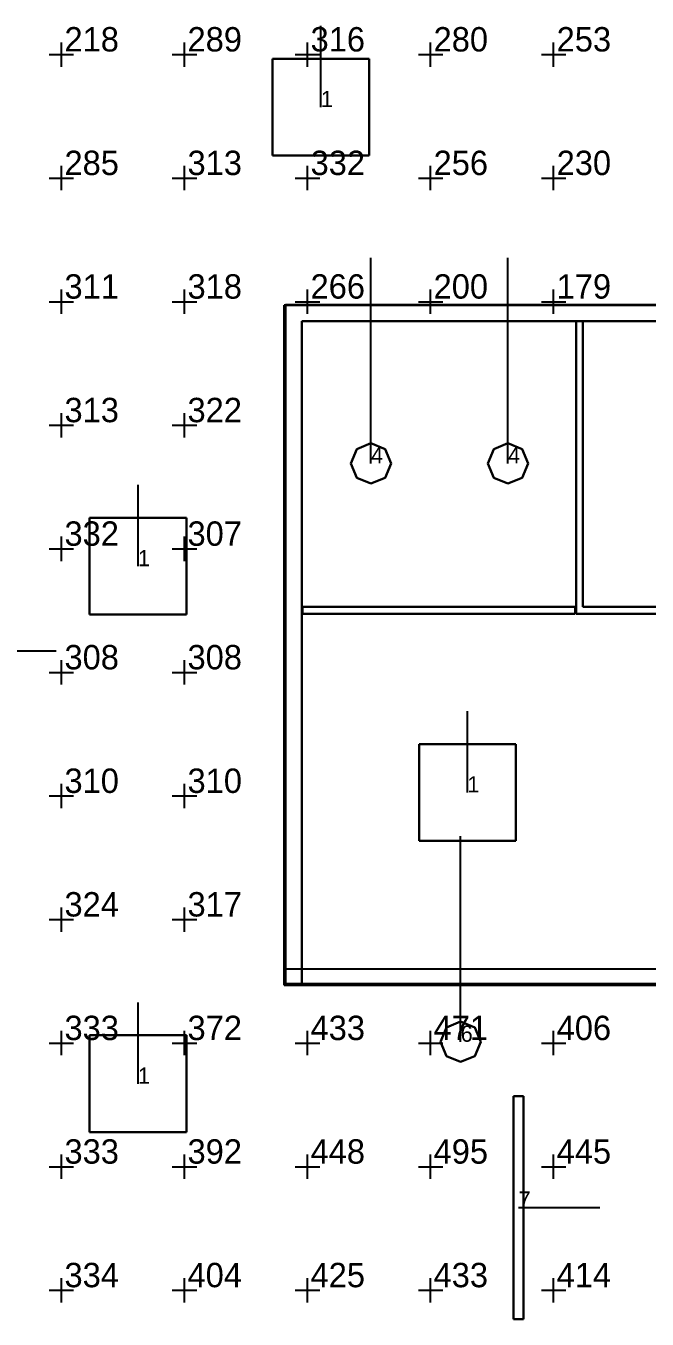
# Model space of a CAD drawing. Extents: x 0 to 48.5, y 0 to 23.7.
# Drawn here: x 6.21 to 10.03, y 10.08 to 18.04 of the extents above; entities that cross this region are included whole.
import ezdxf

# ---------------------------------------------------------------- set-up
doc = ezdxf.new("R2010")
doc.units = 0
doc.header["$MEASUREMENT"] = 0
for name, color, linetype in [('DLXFURN', 5, 'Continuous'), ('DLXLUM', 2, 'Continuous'), ('DLXLUMEX', 2, 'Continuous'), ('DLXSCENE', 7, 'Continuous'), ('DLXVAL', 3, 'Continuous')]:
    doc.layers.add(name, color=color, linetype=linetype)

# ---------------------------------------------------------------- blocks, each defined once
blk = doc.blocks.new('*U78')
for p, q in [((-0.124, 0), (-0.0877, 0.0877)), ((-0.0877, 0.0877), (-0.124, 0)), ((-0.0877, 0.0877), (-0.124, 0)), ((-0.124, 0), (-0.0877, 0.0877)), ((-0.0877, 0.0877), (0, 0.124)), ((0, 0.124), (-0.0877, 0.0877)), ((0, 0.124), (-0.0877, 0.0877)), ((-0.0877, 0.0877), (0, 0.124)), ((-0.0877, 0.0877), (-0.0877, 0.0877)), ((-0.0877, 0.0877), (-0.0877, 0.0877)), ((0, 0.124), (0.0877, 0.0877)), ((0.0877, 0.0877), (0, 0.124)), ((0, 0.124), (0, 0.124)), ((0.0877, 0.0877), (0, 0.124)), ((0, 0.124), (0, 0.124)), ((0, 0.124), (0.0877, 0.0877)), ((0.0877, 0.0877), (0.124, 0)), ((0.124, 0), (0.0877, 0.0877)), ((0.0877, 0.0877), (0.0877, 0.0877)), ((0.124, 0), (0.0877, 0.0877)), ((0.0877, 0.0877), (0.0877, 0.0877)), ((0.0877, 0.0877), (0.124, 0)), ((-0.0877, -0.0877), (-0.124, 0)), ((-0.124, 0), (-0.0877, -0.0877)), ((-0.124, 0), (-0.124, 0)), ((-0.124, 0), (-0.0877, -0.0877)), ((-0.0877, -0.0877), (-0.124, 0)), ((-0.124, 0), (-0.124, 0)), ((0.124, 0), (0.0877, -0.0877)), ((0.0877, -0.0877), (0.124, 0)), ((0.0877, -0.0877), (0.124, 0)), ((0.124, 0), (0.0877, -0.0877)), ((0.124, 0), (0.124, 0)), ((0.124, 0), (0.124, 0)), ((0, -0.124), (-0.0877, -0.0877)), ((-0.0877, -0.0877), (0, -0.124)), ((-0.0877, -0.0877), (-0.0877, -0.0877)), ((-0.0877, -0.0877), (0, -0.124)), ((0, -0.124), (-0.0877, -0.0877)), ((-0.0877, -0.0877), (-0.0877, -0.0877)), ((0.0877, -0.0877), (0, -0.124)), ((0, -0.124), (0.0877, -0.0877)), ((0, -0.124), (0.0877, -0.0877)), ((0.0877, -0.0877), (0, -0.124)), ((0, -0.124), (0, -0.124)), ((0, -0.124), (0, -0.124)), ((0.0877, -0.0877), (0.0877, -0.0877)), ((0.0877, -0.0877), (0.0877, -0.0877))]:
    blk.add_line(p, q)
at = {"color": 1}
blk.add_line((0, 0), (1.265, 0), dxfattribs=at)
at = {"layer": 'DLXLUMEX', "color": 7}
blk.add_text('3', height=0.1, dxfattribs=at).set_placement((0, 0))
blk = doc.blocks.new('*U6')
at = {"color": 1}
blk.add_line((0, 0), (0, 0.5), dxfattribs=at)
for p, q in [((0.2975, 0.2975), (-0.2975, 0.2975)), ((-0.2975, 0.2975), (-0.2975, -0.2975)), ((-0.2975, 0.2975), (-0.2975, -0.2975)), ((-0.2975, -0.2975), (-0.2975, 0.2975)), ((-0.2975, 0.2975), (-0.2975, 0.2975)), ((0.2975, 0.2975), (-0.2975, 0.2975)), ((-0.2975, 0.2975), (-0.2975, 0.2975)), ((-0.2975, 0.2975), (0.2975, 0.2975)), ((-0.2975, -0.2975), (-0.2975, 0.2975)), ((-0.2975, 0.2975), (0.2975, 0.2975)), ((0.2975, -0.2975), (0.2975, 0.2975)), ((0.2975, 0.2975), (0.2975, 0.2975)), ((0.2975, -0.2975), (0.2975, 0.2975)), ((0.2975, 0.2975), (0.2975, 0.2975)), ((0.2975, 0.2975), (0.2975, -0.2975)), ((0.2975, 0.2975), (0.2975, -0.2975)), ((-0.2975, -0.2975), (0.2975, -0.2975)), ((-0.2975, -0.2975), (0.2975, -0.2975)), ((0.2975, -0.2975), (-0.2975, -0.2975)), ((-0.2975, -0.2975), (-0.2975, -0.2975)), ((-0.2975, -0.2975), (-0.2975, -0.2975)), ((0.2975, -0.2975), (-0.2975, -0.2975)), ((0.2975, -0.2975), (0.2975, -0.2975)), ((0.2975, -0.2975), (0.2975, -0.2975))]:
    blk.add_line(p, q)
at = {"layer": 'DLXLUMEX', "color": 7}
blk.add_text('1', height=0.1, dxfattribs=at).set_placement((0, 0))
blk = doc.blocks.new('*U16')
at = {"color": 1}
blk.add_line((0, 0), (0, 1.265), dxfattribs=at)
for p, q in [((-0.124, 0), (-0.0877, 0.0877)), ((-0.0877, 0.0877), (-0.124, 0)), ((-0.0877, 0.0877), (-0.124, 0)), ((-0.124, 0), (-0.0877, 0.0877)), ((-0.0877, 0.0877), (0, 0.124)), ((0, 0.124), (-0.0877, 0.0877)), ((0, 0.124), (-0.0877, 0.0877)), ((-0.0877, 0.0877), (0, 0.124)), ((-0.0877, 0.0877), (-0.0877, 0.0877)), ((-0.0877, 0.0877), (-0.0877, 0.0877)), ((0, 0.124), (0.0877, 0.0877)), ((0.0877, 0.0877), (0, 0.124)), ((0.0877, 0.0877), (0, 0.124)), ((0, 0.124), (0, 0.124)), ((0, 0.124), (0.0877, 0.0877)), ((0, 0.124), (0, 0.124)), ((0.0877, 0.0877), (0.124, 0)), ((0.124, 0), (0.0877, 0.0877)), ((0.0877, 0.0877), (0.0877, 0.0877)), ((0.124, 0), (0.0877, 0.0877)), ((0.0877, 0.0877), (0.0877, 0.0877)), ((0.0877, 0.0877), (0.124, 0)), ((-0.0877, -0.0877), (-0.124, 0)), ((-0.124, 0), (-0.0877, -0.0877)), ((-0.124, 0), (-0.124, 0)), ((-0.124, 0), (-0.0877, -0.0877)), ((-0.0877, -0.0877), (-0.124, 0)), ((-0.124, 0), (-0.124, 0)), ((0.124, 0), (0.0877, -0.0877)), ((0.0877, -0.0877), (0.124, 0)), ((0.0877, -0.0877), (0.124, 0)), ((0.124, 0), (0.0877, -0.0877)), ((0.124, 0), (0.124, 0)), ((0.124, 0), (0.124, 0)), ((0, -0.124), (-0.0877, -0.0877)), ((-0.0877, -0.0877), (0, -0.124)), ((-0.0877, -0.0877), (-0.0877, -0.0877)), ((-0.0877, -0.0877), (0, -0.124)), ((0, -0.124), (-0.0877, -0.0877)), ((-0.0877, -0.0877), (-0.0877, -0.0877)), ((0.0877, -0.0877), (0, -0.124)), ((0, -0.124), (0.0877, -0.0877)), ((0, -0.124), (0.0877, -0.0877)), ((0.0877, -0.0877), (0, -0.124)), ((0, -0.124), (0, -0.124)), ((0, -0.124), (0, -0.124)), ((0.0877, -0.0877), (0.0877, -0.0877)), ((0.0877, -0.0877), (0.0877, -0.0877))]:
    blk.add_line(p, q)
at = {"layer": 'DLXLUMEX', "color": 7}
blk.add_text('4', height=0.1, dxfattribs=at).set_placement((0, 0))
blk = doc.blocks.new('*U17')
at = {"color": 1}
blk.add_line((0, 0), (0, 1.265), dxfattribs=at)
for p, q in [((-0.124, 0), (-0.0877, 0.0877)), ((-0.0877, 0.0877), (-0.124, 0)), ((-0.0877, 0.0877), (-0.124, 0)), ((-0.124, 0), (-0.0877, 0.0877)), ((-0.0877, 0.0877), (0, 0.124)), ((0, 0.124), (-0.0877, 0.0877)), ((0, 0.124), (-0.0877, 0.0877)), ((-0.0877, 0.0877), (0, 0.124)), ((-0.0877, 0.0877), (-0.0877, 0.0877)), ((-0.0877, 0.0877), (-0.0877, 0.0877)), ((0, 0.124), (0.0877, 0.0877)), ((0.0877, 0.0877), (0, 0.124)), ((0.0877, 0.0877), (0, 0.124)), ((0, 0.124), (0, 0.124)), ((0, 0.124), (0.0877, 0.0877)), ((0, 0.124), (0, 0.124)), ((0.0877, 0.0877), (0.124, 0)), ((0.124, 0), (0.0877, 0.0877)), ((0.0877, 0.0877), (0.0877, 0.0877)), ((0.124, 0), (0.0877, 0.0877)), ((0.0877, 0.0877), (0.0877, 0.0877)), ((0.0877, 0.0877), (0.124, 0)), ((-0.0877, -0.0877), (-0.124, 0)), ((-0.124, 0), (-0.0877, -0.0877)), ((-0.124, 0), (-0.124, 0)), ((-0.124, 0), (-0.0877, -0.0877)), ((-0.0877, -0.0877), (-0.124, 0)), ((-0.124, 0), (-0.124, 0)), ((0.124, 0), (0.0877, -0.0877)), ((0.0877, -0.0877), (0.124, 0)), ((0.0877, -0.0877), (0.124, 0)), ((0.124, 0), (0.0877, -0.0877)), ((0.124, 0), (0.124, 0)), ((0.124, 0), (0.124, 0)), ((0, -0.124), (-0.0877, -0.0877)), ((-0.0877, -0.0877), (0, -0.124)), ((-0.0877, -0.0877), (-0.0877, -0.0877)), ((-0.0877, -0.0877), (0, -0.124)), ((0, -0.124), (-0.0877, -0.0877)), ((-0.0877, -0.0877), (-0.0877, -0.0877)), ((0.0877, -0.0877), (0, -0.124)), ((0, -0.124), (0.0877, -0.0877)), ((0, -0.124), (0.0877, -0.0877)), ((0.0877, -0.0877), (0, -0.124)), ((0, -0.124), (0, -0.124)), ((0, -0.124), (0, -0.124)), ((0.0877, -0.0877), (0.0877, -0.0877)), ((0.0877, -0.0877), (0.0877, -0.0877))]:
    blk.add_line(p, q)
at = {"layer": 'DLXLUMEX', "color": 7}
blk.add_text('4', height=0.1, dxfattribs=at).set_placement((0, 0))
blk = doc.blocks.new('*U37')
for p, q in [((0.03, 0.6855), (-0.03, 0.6855)), ((-0.03, 0.6855), (-0.03, -0.6855)), ((-0.03, 0.6855), (-0.03, -0.6855)), ((-0.03, -0.6855), (-0.03, 0.6855)), ((-0.03, 0.6855), (-0.03, 0.6855)), ((0.03, 0.6855), (-0.03, 0.6855)), ((-0.03, 0.6855), (-0.03, 0.6855)), ((-0.03, 0.6855), (0.03, 0.6855)), ((-0.03, -0.6855), (-0.03, 0.6855)), ((-0.03, 0.6855), (0.03, 0.6855)), ((0.03, -0.6855), (0.03, 0.6855)), ((0.03, 0.6855), (0.03, 0.6855)), ((0.03, -0.6855), (0.03, 0.6855)), ((0.03, 0.6855), (0.03, 0.6855)), ((0.03, 0.6855), (0.03, -0.6855)), ((0.03, 0.6855), (0.03, -0.6855)), ((-0.03, -0.6855), (0.03, -0.6855)), ((-0.03, -0.6855), (-0.03, -0.6855)), ((-0.03, -0.6855), (0.03, -0.6855)), ((0.03, -0.6855), (-0.03, -0.6855)), ((-0.03, -0.6855), (-0.03, -0.6855)), ((0.03, -0.6855), (-0.03, -0.6855)), ((0.03, -0.6855), (0.03, -0.6855)), ((0.03, -0.6855), (0.03, -0.6855))]:
    blk.add_line(p, q)
at = {"color": 1}
blk.add_line((0, 0), (0.5, 0), dxfattribs=at)
at = {"layer": 'DLXLUMEX', "color": 7}
blk.add_text('7', height=0.1, dxfattribs=at).set_placement((0, 0))
blk = doc.blocks.new('*U48')
at = {"color": 1}
blk.add_line((0, 0), (0, 0.5), dxfattribs=at)
for p, q in [((0.2975, 0.2975), (-0.2975, 0.2975)), ((-0.2975, 0.2975), (-0.2975, -0.2975)), ((-0.2975, 0.2975), (-0.2975, -0.2975)), ((-0.2975, -0.2975), (-0.2975, 0.2975)), ((-0.2975, 0.2975), (-0.2975, 0.2975)), ((0.2975, 0.2975), (-0.2975, 0.2975)), ((-0.2975, 0.2975), (-0.2975, 0.2975)), ((-0.2975, 0.2975), (0.2975, 0.2975)), ((-0.2975, -0.2975), (-0.2975, 0.2975)), ((-0.2975, 0.2975), (0.2975, 0.2975)), ((0.2975, -0.2975), (0.2975, 0.2975)), ((0.2975, 0.2975), (0.2975, 0.2975)), ((0.2975, -0.2975), (0.2975, 0.2975)), ((0.2975, 0.2975), (0.2975, 0.2975)), ((0.2975, 0.2975), (0.2975, -0.2975)), ((0.2975, 0.2975), (0.2975, -0.2975)), ((-0.2975, -0.2975), (0.2975, -0.2975)), ((-0.2975, -0.2975), (0.2975, -0.2975)), ((0.2975, -0.2975), (-0.2975, -0.2975)), ((-0.2975, -0.2975), (-0.2975, -0.2975)), ((-0.2975, -0.2975), (-0.2975, -0.2975)), ((0.2975, -0.2975), (-0.2975, -0.2975)), ((0.2975, -0.2975), (0.2975, -0.2975)), ((0.2975, -0.2975), (0.2975, -0.2975))]:
    blk.add_line(p, q)
at = {"layer": 'DLXLUMEX', "color": 7}
blk.add_text('1', height=0.1, dxfattribs=at).set_placement((0, 0))
blk = doc.blocks.new('*U49')
at = {"color": 1}
blk.add_line((0, 0), (0, 0.5), dxfattribs=at)
for p, q in [((0.2975, 0.2975), (-0.2975, 0.2975)), ((-0.2975, 0.2975), (-0.2975, -0.2975)), ((-0.2975, 0.2975), (-0.2975, -0.2975)), ((-0.2975, -0.2975), (-0.2975, 0.2975)), ((-0.2975, 0.2975), (-0.2975, 0.2975)), ((0.2975, 0.2975), (-0.2975, 0.2975)), ((-0.2975, 0.2975), (-0.2975, 0.2975)), ((-0.2975, 0.2975), (0.2975, 0.2975)), ((-0.2975, -0.2975), (-0.2975, 0.2975)), ((-0.2975, 0.2975), (0.2975, 0.2975)), ((0.2975, -0.2975), (0.2975, 0.2975)), ((0.2975, 0.2975), (0.2975, 0.2975)), ((0.2975, -0.2975), (0.2975, 0.2975)), ((0.2975, 0.2975), (0.2975, 0.2975)), ((0.2975, 0.2975), (0.2975, -0.2975)), ((0.2975, 0.2975), (0.2975, -0.2975)), ((-0.2975, -0.2975), (0.2975, -0.2975)), ((-0.2975, -0.2975), (0.2975, -0.2975)), ((0.2975, -0.2975), (-0.2975, -0.2975)), ((-0.2975, -0.2975), (-0.2975, -0.2975)), ((-0.2975, -0.2975), (-0.2975, -0.2975)), ((0.2975, -0.2975), (-0.2975, -0.2975)), ((0.2975, -0.2975), (0.2975, -0.2975)), ((0.2975, -0.2975), (0.2975, -0.2975))]:
    blk.add_line(p, q)
at = {"layer": 'DLXLUMEX', "color": 7}
blk.add_text('1', height=0.1, dxfattribs=at).set_placement((0, 0))
blk = doc.blocks.new('*U50')
at = {"color": 1}
blk.add_line((0, 0), (0, 0.5), dxfattribs=at)
for p, q in [((0.2975, 0.2975), (-0.2975, 0.2975)), ((-0.2975, 0.2975), (-0.2975, -0.2975)), ((-0.2975, 0.2975), (-0.2975, -0.2975)), ((-0.2975, -0.2975), (-0.2975, 0.2975)), ((-0.2975, 0.2975), (-0.2975, 0.2975)), ((0.2975, 0.2975), (-0.2975, 0.2975)), ((-0.2975, 0.2975), (-0.2975, 0.2975)), ((-0.2975, 0.2975), (0.2975, 0.2975)), ((-0.2975, -0.2975), (-0.2975, 0.2975)), ((-0.2975, 0.2975), (0.2975, 0.2975)), ((0.2975, -0.2975), (0.2975, 0.2975)), ((0.2975, 0.2975), (0.2975, 0.2975)), ((0.2975, -0.2975), (0.2975, 0.2975)), ((0.2975, 0.2975), (0.2975, 0.2975)), ((0.2975, 0.2975), (0.2975, -0.2975)), ((0.2975, 0.2975), (0.2975, -0.2975)), ((-0.2975, -0.2975), (0.2975, -0.2975)), ((-0.2975, -0.2975), (0.2975, -0.2975)), ((0.2975, -0.2975), (-0.2975, -0.2975)), ((-0.2975, -0.2975), (-0.2975, -0.2975)), ((-0.2975, -0.2975), (-0.2975, -0.2975)), ((0.2975, -0.2975), (-0.2975, -0.2975)), ((0.2975, -0.2975), (0.2975, -0.2975)), ((0.2975, -0.2975), (0.2975, -0.2975))]:
    blk.add_line(p, q)
at = {"layer": 'DLXLUMEX', "color": 7}
blk.add_text('1', height=0.1, dxfattribs=at).set_placement((0, 0))
blk = doc.blocks.new('*U76')
at = {"color": 1}
blk.add_line((0, 0), (0, 1.265), dxfattribs=at)
for p, q in [((-0.124, 0), (-0.0877, 0.0877)), ((-0.0877, 0.0877), (-0.124, 0)), ((-0.0877, 0.0877), (-0.124, 0)), ((-0.124, 0), (-0.0877, 0.0877)), ((-0.0877, 0.0877), (0, 0.124)), ((0, 0.124), (-0.0877, 0.0877)), ((0, 0.124), (-0.0877, 0.0877)), ((-0.0877, 0.0877), (0, 0.124)), ((-0.0877, 0.0877), (-0.0877, 0.0877)), ((-0.0877, 0.0877), (-0.0877, 0.0877)), ((0, 0.124), (0.0877, 0.0877)), ((0.0877, 0.0877), (0, 0.124)), ((0.0877, 0.0877), (0, 0.124)), ((0, 0.124), (0, 0.124)), ((0, 0.124), (0.0877, 0.0877)), ((0, 0.124), (0, 0.124)), ((0.0877, 0.0877), (0.124, 0)), ((0.124, 0), (0.0877, 0.0877)), ((0.0877, 0.0877), (0.0877, 0.0877)), ((0.124, 0), (0.0877, 0.0877)), ((0.0877, 0.0877), (0.0877, 0.0877)), ((0.0877, 0.0877), (0.124, 0)), ((-0.0877, -0.0877), (-0.124, 0)), ((-0.124, 0), (-0.0877, -0.0877)), ((-0.124, 0), (-0.124, 0)), ((-0.124, 0), (-0.0877, -0.0877)), ((-0.0877, -0.0877), (-0.124, 0)), ((-0.124, 0), (-0.124, 0)), ((0.124, 0), (0.0877, -0.0877)), ((0.0877, -0.0877), (0.124, 0)), ((0.0877, -0.0877), (0.124, 0)), ((0.124, 0), (0.0877, -0.0877)), ((0.124, 0), (0.124, 0)), ((0.124, 0), (0.124, 0)), ((0, -0.124), (-0.0877, -0.0877)), ((-0.0877, -0.0877), (0, -0.124)), ((-0.0877, -0.0877), (-0.0877, -0.0877)), ((-0.0877, -0.0877), (0, -0.124)), ((0, -0.124), (-0.0877, -0.0877)), ((-0.0877, -0.0877), (-0.0877, -0.0877)), ((0.0877, -0.0877), (0, -0.124)), ((0, -0.124), (0.0877, -0.0877)), ((0, -0.124), (0.0877, -0.0877)), ((0.0877, -0.0877), (0, -0.124)), ((0, -0.124), (0, -0.124)), ((0, -0.124), (0, -0.124)), ((0.0877, -0.0877), (0.0877, -0.0877)), ((0.0877, -0.0877), (0.0877, -0.0877))]:
    blk.add_line(p, q)
at = {"layer": 'DLXLUMEX', "color": 7}
blk.add_text('6', height=0.1, dxfattribs=at).set_placement((0, 0))
blk = doc.blocks.new('*U88')
for p, q in [((-0.3, 9.0972), (-0.3, 4.9152)), ((-0.3, 4.9152), (-0.3, 9.0972)), ((-0.3, 9.0972), (-0.3, 9.0972)), ((5.1541, 9.0972), (-0.3, 9.0972)), ((-0.3, 9.0972), (-0.3, 9.0972)), ((-0.3, 9.0972), (-0.2922, 9.0972)), ((-0.2922, 9.0972), (5.0612, 9.0972)), ((-0.2922, 9.0972), (-0.2922, 9.0972)), ((5.0612, 9.0972), (5.1541, 9.0972)), ((5.0612, 9.0972), (5.0612, 9.0972)), ((5.1541, 9), (5.1541, 9.0972)), ((5.1541, 9.0972), (5.1541, 9.0972)), ((5.1541, 9.0972), (5.1541, 9)), ((5.1541, 9.0972), (5.1541, 9.0972)), ((-0.1914, 9), (-0.1914, 4.9231)), ((-0.1914, 9), (-0.1914, 9)), ((-0.1914, 4.9152), (-0.1914, 9)), ((-0.1914, 9), (-0.1914, 9)), ((5.0612, 9), (-0.1914, 9)), ((-0.1914, 9), (5.1541, 9)), ((5.1541, 9), (5.0612, 9)), ((5.0612, 9), (5.0612, 9)), ((5.1541, 9), (5.1541, 9)), ((5.1541, 9), (5.1541, 9)), ((-0.3, 4.9152), (-0.1914, 4.9152)), ((-0.1914, 4.9152), (-0.3, 4.9152)), ((-0.3, 4.9152), (-0.3, 4.9152)), ((-0.3, 4.9152), (-0.3, 4.9152)), ((-0.1914, 4.9231), (-0.1914, 4.9231)), ((-0.1914, 4.9231), (-0.1914, 4.9152)), ((-0.1914, 4.9152), (-0.1914, 4.9152)), ((-0.1914, 4.9152), (-0.1914, 4.9152))]:
    blk.add_line(p, q)
blk = doc.blocks.new('*U93')
for p, q in [((12.573, -0.0994), (-0.027, -0.1)), ((-0.027, -0.1), (-0.027, -0.2)), ((-0.027, -0.2), (-0.027, -0.1)), ((-0.027, -0.1), (-0.027, -0.1)), ((-0.027, -0.1), (-0.0192, -0.1)), ((-0.027, -0.1), (-0.027, -0.1)), ((-0.0192, -0.1), (5.3342, -0.0997)), ((-0.0192, -0.1), (-0.0192, -0.1)), ((-0.027, -0.2), (-0.027, -0.2)), ((-0.027, -0.2), (12.573, -0.2)), ((-0.027, -0.2), (-0.027, -0.2)), ((6.5829, -0.2), (-0.027, -0.2))]:
    blk.add_line(p, q)
blk = doc.blocks.new('*U103')
for p, q in [((0.1273, 1.2), (0.1273, -0.6)), ((0.1681, 1.2), (0.1273, 1.2)), ((0.1273, 1.2), (0.1681, 1.2)), ((0.1273, -0.6), (0.1273, 1.2)), ((0.1681, 1.2), (0.1273, 1.2)), ((0.1273, 1.2), (0.1273, 1.2)), ((0.1273, 1.2), (0.1681, 1.2)), ((0.1273, 1.2), (0.1273, -0.6)), ((0.1273, -0.6), (0.1273, 1.2)), ((0.1273, 1.2), (0.1273, 1.2)), ((0.1681, -0.5581), (0.1681, 1.2)), ((0.1681, 1.2), (0.1681, -0.5581)), ((0.1681, -0.5581), (0.1681, 1.2)), ((0.1681, 1.2), (0.1681, 1.2)), ((0.1681, 1.2), (0.1681, -0.5581)), ((0.1681, 1.2), (0.1681, 1.2)), ((0.1273, -0.6), (1.3483, -0.6)), ((1.3483, -0.6), (0.1273, -0.6)), ((0.1273, -0.6), (1.3483, -0.6)), ((1.3483, -0.6), (0.1273, -0.6)), ((0.1273, -0.6), (0.1273, -0.6)), ((0.1273, -0.6), (0.1273, -0.6)), ((1.3483, -0.5581), (0.1681, -0.5581)), ((0.1681, -0.5581), (1.3483, -0.5581)), ((0.1681, -0.5581), (0.1681, -0.5581)), ((0.1681, -0.5581), (1.3483, -0.5581)), ((1.3483, -0.5581), (0.1681, -0.5581)), ((0.1681, -0.5581), (0.1681, -0.5581)), ((1.3483, -0.6), (1.3483, -0.5581)), ((1.3483, -0.5581), (1.3483, -0.6)), ((1.3483, -0.6), (1.3483, -0.5581)), ((1.3483, -0.5581), (1.3483, -0.5581)), ((1.3483, -0.5581), (1.3483, -0.6)), ((1.3483, -0.5581), (1.3483, -0.5581)), ((1.3483, -0.6), (1.3483, -0.6)), ((1.3483, -0.6), (1.3483, -0.6))]:
    blk.add_line(p, q)
blk = doc.blocks.new('*U104')
for p, q in [((1.3483, -0.5581), (-0.3284, -0.5581)), ((-0.3284, -0.5581), (-0.3284, -0.6)), ((-0.3284, -0.6), (-0.3284, -0.5581)), ((-0.3284, -0.5581), (1.3483, -0.5581)), ((1.3483, -0.5581), (-0.3284, -0.5581)), ((-0.3284, -0.5581), (-0.3284, -0.5581)), ((-0.3284, -0.5581), (1.3483, -0.5581)), ((-0.3284, -0.5581), (-0.3284, -0.6)), ((-0.3284, -0.6), (-0.3284, -0.5581)), ((-0.3284, -0.5581), (-0.3284, -0.5581)), ((-0.3284, -0.6), (1.3483, -0.6)), ((1.3483, -0.6), (-0.3284, -0.6)), ((-0.3284, -0.6), (1.3483, -0.6)), ((1.3483, -0.6), (-0.3284, -0.6)), ((-0.3284, -0.6), (-0.3284, -0.6)), ((-0.3284, -0.6), (-0.3284, -0.6)), ((1.3483, -0.6), (1.3483, -0.5581)), ((1.3483, -0.5581), (1.3483, -0.6)), ((1.3483, -0.6), (1.3483, -0.5581)), ((1.3483, -0.5581), (1.3483, -0.5581)), ((1.3483, -0.5581), (1.3483, -0.6)), ((1.3483, -0.5581), (1.3483, -0.5581)), ((1.3483, -0.6), (1.3483, -0.6)), ((1.3483, -0.6), (1.3483, -0.6))]:
    blk.add_line(p, q)
blk = doc.blocks.new('*U147')
for p, q in [((7.8078, 16.3201), (7.8078, 12.1438)), ((13.1612, 16.3201), (7.8078, 16.3201)), ((7.8078, 16.3201), (7.8078, 12.1438)), ((7.8078, 12.1438), (7.8078, 16.3201)), ((7.8078, 16.3201), (7.8078, 16.3201)), ((13.1612, 16.3201), (7.8078, 16.3201)), ((7.8078, 16.3201), (7.8078, 16.3201)), ((7.8078, 16.3201), (13.1612, 16.3201)), ((7.8078, 16.3201), (13.1612, 16.3201)), ((7.8078, 12.1438), (7.8078, 16.3201)), ((7.8078, 12.1438), (13.1612, 12.1438)), ((7.8078, 12.1438), (7.8078, 12.1438)), ((7.8078, 12.1438), (13.1612, 12.1438)), ((13.1612, 12.1438), (7.8078, 12.1438)), ((7.8078, 12.1438), (7.8078, 12.1438)), ((13.1612, 12.1438), (7.8078, 12.1438))]:
    blk.add_line(p, q)
blk = doc.blocks.new('*U150')
for p, q in [((-2.6767, 2.0882), (-2.6767, -2.0882)), ((-2.6767, -2.0882), (-2.6767, 2.0882)), ((-2.6767, 2.0882), (-2.6767, 2.0882)), ((2.6767, 2.0882), (-2.6767, 2.0882)), ((-2.6767, 2.0882), (-2.6767, 2.0882)), ((-2.6767, 2.0882), (2.6767, 2.0882)), ((-2.6767, 2.0882), (2.6767, 2.0882)), ((-2.6767, -2.0882), (-2.6767, 2.0882)), ((2.6767, 2.0882), (2.6767, 2.0882)), ((2.6767, 2.0882), (2.6767, 2.0882)), ((2.6767, 2.0882), (2.6767, -2.0882)), ((2.6767, -2.0882), (2.6767, 2.0882)), ((2.6767, 2.0882), (2.6767, -2.0882)), ((-2.6767, -2.0882), (-2.6767, -2.0882)), ((-2.6767, -2.0882), (2.6767, -2.0882)), ((2.6767, -2.0882), (-2.6767, -2.0882)), ((-2.6767, -2.0882), (-2.6767, -2.0882)), ((2.6767, -2.0882), (-2.6767, -2.0882)), ((2.6767, -2.0882), (2.6767, -2.0882)), ((2.6767, -2.0882), (2.6767, -2.0882))]:
    blk.add_line(p, q)
blk = doc.blocks.new('*U162')
for p, q in [((6.4304, 17.785, 0.7), (6.4304, 17.935, 0.7)), ((7.187, 17.785, 0.7), (7.187, 17.935, 0.7)), ((7.9435, 17.785, 0.7), (7.9435, 17.935, 0.7)), ((8.7, 17.785, 0.7), (8.7, 17.935, 0.7)), ((9.4565, 17.785, 0.7), (9.4565, 17.935, 0.7)), ((6.3554, 17.86, 0.7), (6.5054, 17.86, 0.7)), ((7.112, 17.86, 0.7), (7.262, 17.86, 0.7)), ((7.8685, 17.86, 0.7), (8.0185, 17.86, 0.7)), ((8.625, 17.86, 0.7), (8.775, 17.86, 0.7)), ((9.3815, 17.86, 0.7), (9.5315, 17.86, 0.7)), ((6.4304, 17.025, 0.7), (6.4304, 17.175, 0.7)), ((7.187, 17.025, 0.7), (7.187, 17.175, 0.7)), ((7.9435, 17.025, 0.7), (7.9435, 17.175, 0.7)), ((8.7, 17.025, 0.7), (8.7, 17.175, 0.7)), ((9.4565, 17.025, 0.7), (9.4565, 17.175, 0.7)), ((6.3554, 17.1, 0.7), (6.5054, 17.1, 0.7)), ((7.112, 17.1, 0.7), (7.262, 17.1, 0.7)), ((7.8685, 17.1, 0.7), (8.0185, 17.1, 0.7)), ((8.625, 17.1, 0.7), (8.775, 17.1, 0.7)), ((9.3815, 17.1, 0.7), (9.5315, 17.1, 0.7)), ((6.4304, 16.265, 0.7), (6.4304, 16.415, 0.7)), ((7.187, 16.265, 0.7), (7.187, 16.415, 0.7)), ((7.9435, 16.265, 0.7), (7.9435, 16.415, 0.7)), ((8.7, 16.265, 0.7), (8.7, 16.415, 0.7)), ((9.4565, 16.265, 0.7), (9.4565, 16.415, 0.7)), ((6.3554, 16.34, 0.7), (6.5054, 16.34, 0.7)), ((7.112, 16.34, 0.7), (7.262, 16.34, 0.7)), ((7.8685, 16.34, 0.7), (8.0185, 16.34, 0.7)), ((8.625, 16.34, 0.7), (8.775, 16.34, 0.7)), ((9.3815, 16.34, 0.7), (9.5315, 16.34, 0.7)), ((6.4304, 15.505, 0.7), (6.4304, 15.655, 0.7)), ((7.187, 15.505, 0.7), (7.187, 15.655, 0.7)), ((6.3554, 15.58, 0.7), (6.5054, 15.58, 0.7)), ((7.112, 15.58, 0.7), (7.262, 15.58, 0.7)), ((6.4304, 14.745, 0.7), (6.4304, 14.895, 0.7)), ((7.187, 14.745, 0.7), (7.187, 14.895, 0.7)), ((6.3554, 14.82, 0.7), (6.5054, 14.82, 0.7)), ((7.112, 14.82, 0.7), (7.262, 14.82, 0.7)), ((6.4304, 13.985, 0.7), (6.4304, 14.135, 0.7)), ((7.187, 13.985, 0.7), (7.187, 14.135, 0.7)), ((6.3554, 14.06, 0.7), (6.5054, 14.06, 0.7)), ((7.112, 14.06, 0.7), (7.262, 14.06, 0.7)), ((6.4304, 13.225, 0.7), (6.4304, 13.375, 0.7)), ((7.187, 13.225, 0.7), (7.187, 13.375, 0.7)), ((6.3554, 13.3, 0.7), (6.5054, 13.3, 0.7)), ((7.112, 13.3, 0.7), (7.262, 13.3, 0.7)), ((6.4304, 12.465, 0.7), (6.4304, 12.615, 0.7)), ((7.187, 12.465, 0.7), (7.187, 12.615, 0.7)), ((6.3554, 12.54, 0.7), (6.5054, 12.54, 0.7)), ((7.112, 12.54, 0.7), (7.262, 12.54, 0.7)), ((6.4304, 11.705, 0.7), (6.4304, 11.855, 0.7)), ((7.187, 11.705, 0.7), (7.187, 11.855, 0.7)), ((7.9435, 11.705, 0.7), (7.9435, 11.855, 0.7)), ((8.7, 11.705, 0.7), (8.7, 11.855, 0.7)), ((9.4565, 11.705, 0.7), (9.4565, 11.855, 0.7)), ((6.3554, 11.78, 0.7), (6.5054, 11.78, 0.7)), ((7.112, 11.78, 0.7), (7.262, 11.78, 0.7)), ((7.8685, 11.78, 0.7), (8.0185, 11.78, 0.7)), ((8.625, 11.78, 0.7), (8.775, 11.78, 0.7)), ((9.3815, 11.78, 0.7), (9.5315, 11.78, 0.7)), ((6.4304, 10.945, 0.7), (6.4304, 11.095, 0.7)), ((7.187, 10.945, 0.7), (7.187, 11.095, 0.7)), ((7.9435, 10.945, 0.7), (7.9435, 11.095, 0.7)), ((8.7, 10.945, 0.7), (8.7, 11.095, 0.7)), ((9.4565, 10.945, 0.7), (9.4565, 11.095, 0.7)), ((6.3554, 11.02, 0.7), (6.5054, 11.02, 0.7)), ((7.112, 11.02, 0.7), (7.262, 11.02, 0.7)), ((7.8685, 11.02, 0.7), (8.0185, 11.02, 0.7)), ((8.625, 11.02, 0.7), (8.775, 11.02, 0.7)), ((9.3815, 11.02, 0.7), (9.5315, 11.02, 0.7)), ((6.4304, 10.185, 0.7), (6.4304, 10.335, 0.7)), ((7.187, 10.185, 0.7), (7.187, 10.335, 0.7)), ((7.9435, 10.185, 0.7), (7.9435, 10.335, 0.7)), ((8.7, 10.185, 0.7), (8.7, 10.335, 0.7)), ((9.4565, 10.185, 0.7), (9.4565, 10.335, 0.7)), ((6.3554, 10.26, 0.7), (6.5054, 10.26, 0.7)), ((7.112, 10.26, 0.7), (7.262, 10.26, 0.7)), ((7.8685, 10.26, 0.7), (8.0185, 10.26, 0.7)), ((8.625, 10.26, 0.7), (8.775, 10.26, 0.7)), ((9.3815, 10.26, 0.7), (9.5315, 10.26, 0.7))]:
    blk.add_line(p, q)
at = {"layer": 'DLXVAL'}
for s, p in [('218', (6.4492, 17.8787, 0.7)), ('289', (7.2057, 17.8787, 0.7)), ('316', (7.9622, 17.8787, 0.7)), ('280', (8.7187, 17.8787, 0.7)), ('253', (9.4753, 17.8787, 0.7)), ('285', (6.4492, 17.1187, 0.7)), ('313', (7.2057, 17.1187, 0.7)), ('332', (7.9622, 17.1187, 0.7)), ('256', (8.7187, 17.1187, 0.7)), ('230', (9.4753, 17.1187, 0.7)), ('311', (6.4492, 16.3587, 0.7)), ('318', (7.2057, 16.3587, 0.7)), ('266', (7.9622, 16.3587, 0.7)), ('200', (8.7187, 16.3587, 0.7)), ('179', (9.4753, 16.3587, 0.7)), ('313', (6.4492, 15.5987, 0.7)), ('322', (7.2057, 15.5987, 0.7)), ('332', (6.4492, 14.8387, 0.7)), ('307', (7.2057, 14.8387, 0.7)), ('308', (6.4492, 14.0787, 0.7)), ('308', (7.2057, 14.0787, 0.7)), ('310', (6.4492, 13.3187, 0.7)), ('310', (7.2057, 13.3187, 0.7)), ('324', (6.4492, 12.5587, 0.7)), ('317', (7.2057, 12.5587, 0.7)), ('333', (6.4492, 11.7987, 0.7)), ('372', (7.2057, 11.7987, 0.7)), ('433', (7.9622, 11.7987, 0.7)), ('471', (8.7187, 11.7987, 0.7)), ('406', (9.4753, 11.7987, 0.7)), ('333', (6.4492, 11.0387, 0.7)), ('392', (7.2057, 11.0387, 0.7)), ('448', (7.9622, 11.0387, 0.7)), ('495', (8.7187, 11.0387, 0.7)), ('445', (9.4753, 11.0387, 0.7)), ('334', (6.4492, 10.2787, 0.7)), ('404', (7.2057, 10.2787, 0.7)), ('425', (7.9622, 10.2787, 0.7)), ('433', (8.7187, 10.2787, 0.7)), ('414', (9.4753, 10.2787, 0.7))]:
    blk.add_text(s, height=0.15, dxfattribs=at).set_placement(p)

msp = doc.modelspace()

# ---------------------------------------------------------------- block references
at = {"layer": 'DLXFURN'}
for name, p in [('*U88', (8.1, 7.2206)), ('*U103', (9.4681, 15.0206)), ('*U104', (8.2405, 15.0206)), ('*U93', (7.827, 12.3359))]:
    msp.add_blockref(name, p, dxfattribs=at)
at = {"layer": 'DLXLUM'}
for name, p in [('*U50', (8.0252, 17.5363)), ('*U16', (8.3336, 15.3453)), ('*U17', (9.176, 15.3453)), ('*U49', (6.9012, 14.7131)), ('*U78', (5.1321, 14.1931)), ('*U6', (8.9265, 13.3216)), ('*U76', (8.885, 11.7883)), ('*U48', (6.9012, 11.5305)), ('*U37', (9.241, 10.7681))]:
    msp.add_blockref(name, p, dxfattribs=at)
at = {"layer": 'DLXSCENE'}
for name, p in [('*U147', (0, 0)), ('*U150', (10.4845, 14.2319))]:
    msp.add_blockref(name, p, dxfattribs=at)
at = {"layer": 'DLXVAL'}
msp.add_blockref('*U162', (0, 0), dxfattribs=at)

doc.saveas('drawing.dxf')
